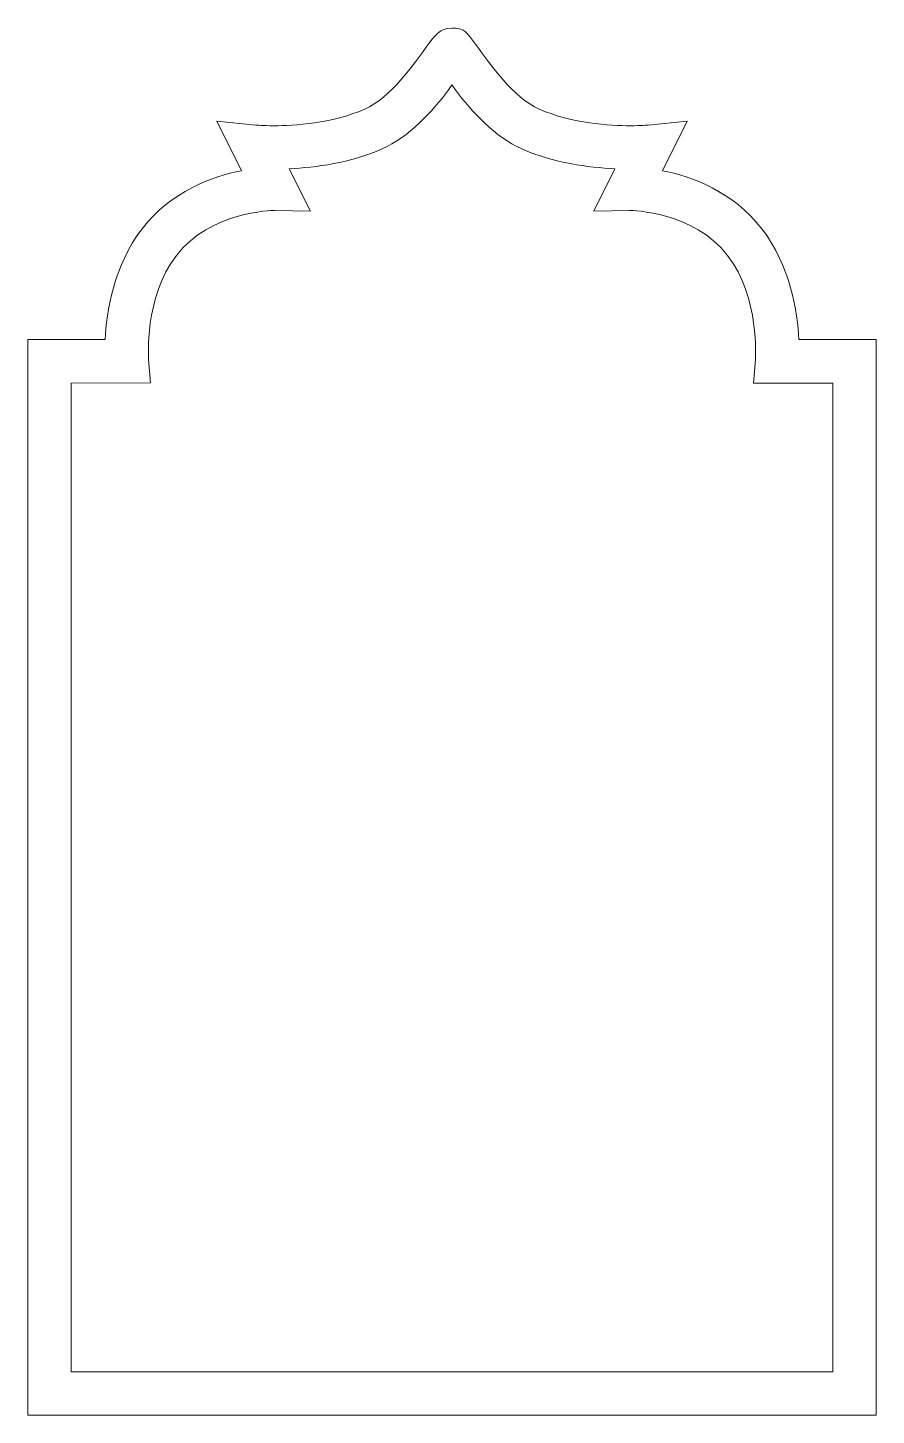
# Model space of a CAD drawing. Header units: inches. Extents: x 0.6 to 7.7, y -11.7 to 0.
import ezdxf

# ---------------------------------------------------------------- set-up
doc = ezdxf.new("R2010")
doc.units = ezdxf.units.IN
doc.header["$MEASUREMENT"] = 0
doc.layers.add('Layer 1', color=7, linetype='Continuous')

msp = doc.modelspace()

# ---------------------------------------------------------------- linework, layer by layer
at = {"layer": 'Layer 1', "lineweight": 0}
for points, knots in [([(7.741, -11.693), (7.741, -11.693), (0.593, -11.693), (0.593, -11.693), (0.593, -11.693), (0.593, -2.626), (0.593, -2.626), (0.593, -2.626), (1.245, -2.626), (1.245, -2.626), (1.257, -2.395), (1.315, -2.006), (1.556, -1.692), (1.802, -1.374), (2.151, -1.25), (2.394, -1.202), (2.394, -1.202), (2.185, -0.784), (2.185, -0.784), (2.185, -0.784), (2.515, -0.817), (2.515, -0.817), (2.515, -0.817), (2.575, -0.823), (2.669, -0.823), (2.834, -0.823), (3.152, -0.805), (3.433, -0.683), (3.644, -0.591), (3.858, -0.291), (3.949, -0.162), (4.018, -0.065), (4.065, 0), (4.165, 0), (4.165, 0), (4.221, 0.003), (4.262, -0.018), (4.279, -0.026), (4.314, -0.069), (4.314, -0.069), (4.337, -0.095), (4.36, -0.126), (4.385, -0.162), (4.477, -0.291), (4.69, -0.591), (4.902, -0.683), (5.182, -0.805), (5.501, -0.823), (5.666, -0.823), (5.76, -0.823), (5.819, -0.817), (5.819, -0.817), (5.819, -0.817), (6.148, -0.785), (6.148, -0.785), (6.148, -0.785), (5.94, -1.202), (5.94, -1.202), (6.183, -1.25), (6.532, -1.374), (6.778, -1.692), (7.02, -2.006), (7.078, -2.395), (7.089, -2.626), (7.089, -2.626), (7.741, -2.626), (7.741, -2.626), (7.741, -2.626), (7.741, -11.693), (7.741, -11.693)], [0, 0, 0, 0, 1, 1, 1, 2, 2, 2, 3, 3, 3, 4, 4, 4, 5, 5, 5, 6, 6, 6, 7, 7, 7, 8, 8, 8, 9, 9, 9, 10, 10, 10, 11, 11, 11, 12, 12, 12, 13, 13, 13, 14, 14, 14, 15, 15, 15, 16, 16, 16, 17, 17, 17, 18, 18, 18, 19, 19, 19, 20, 20, 20, 21, 21, 21, 22, 22, 22, 23, 23, 23, 23]), ([(0.959, -11.328), (0.959, -11.328), (7.376, -11.328), (7.376, -11.328), (7.376, -11.328), (7.376, -2.992), (7.376, -2.992), (7.376, -2.992), (6.707, -2.992), (6.707, -2.992), (6.707, -2.992), (6.723, -2.793), (6.723, -2.793), (6.724, -2.789), (6.762, -2.27), (6.489, -1.916), (6.201, -1.542), (5.686, -1.538), (5.664, -1.538), (5.664, -1.538), (5.362, -1.544), (5.362, -1.544), (5.362, -1.544), (5.54, -1.185), (5.54, -1.185), (5.315, -1.176), (5.026, -1.136), (4.756, -1.018), (4.529, -0.92), (4.335, -0.702), (4.201, -0.529), (4.201, -0.529), (4.167, -0.479), (4.167, -0.479), (4.167, -0.479), (4.133, -0.529), (4.133, -0.529), (4, -0.702), (3.805, -0.92), (3.578, -1.018), (3.309, -1.136), (3.02, -1.176), (2.795, -1.185), (2.795, -1.185), (2.974, -1.544), (2.974, -1.544), (2.974, -1.544), (2.671, -1.538), (2.671, -1.538), (2.648, -1.538), (2.134, -1.542), (1.846, -1.916), (1.573, -2.27), (1.61, -2.789), (1.611, -2.794), (1.611, -2.794), (1.626, -2.991), (1.626, -2.991), (1.626, -2.991), (0.959, -2.992), (0.959, -2.992), (0.959, -2.992), (0.959, -11.328), (0.959, -11.328)], [0, 0, 0, 0, 1, 1, 1, 2, 2, 2, 3, 3, 3, 4, 4, 4, 5, 5, 5, 6, 6, 6, 7, 7, 7, 8, 8, 8, 9, 9, 9, 10, 10, 10, 11, 11, 11, 12, 12, 12, 13, 13, 13, 14, 14, 14, 15, 15, 15, 16, 16, 16, 17, 17, 17, 18, 18, 18, 19, 19, 19, 20, 20, 20, 21, 21, 21, 21])]:
    msp.add_open_spline(points, degree=3, knots=knots, dxfattribs=at)

doc.saveas('drawing.dxf')
